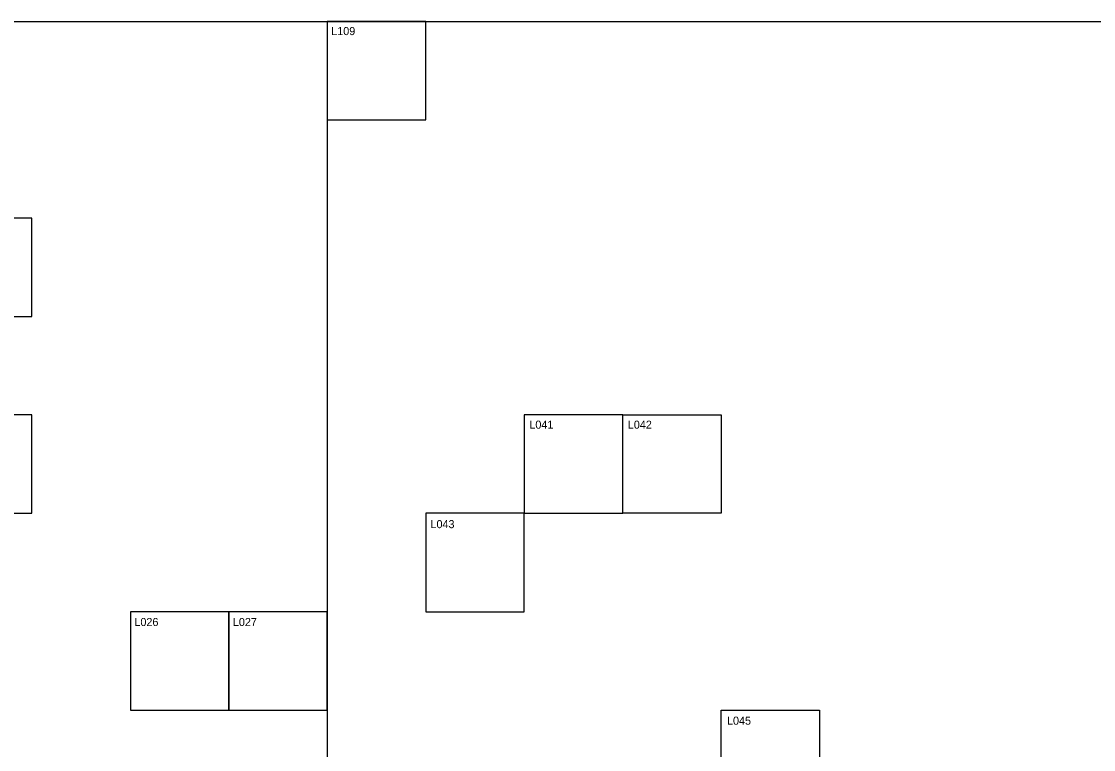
# Model space of a CAD drawing. Extents: x -453 to 184, y -334 to 300.
# Drawn here: x -231.1 to -122.2, y 226 to 300 of the extents above; entities that cross this region are included whole.
import ezdxf

# ---------------------------------------------------------------- set-up
doc = ezdxf.new("R2010")
doc.units = 0
doc.layers.add('Quadrat ID', color=7, linetype='Continuous')
doc.layers.add('Quadrats', color=7, linetype='Continuous')

msp = doc.modelspace()

# ---------------------------------------------------------------- linework, layer by layer
at = {"layer": 'Quadrat ID'}
for p, q in [((-230, 280), (-230, 280)), ((-230, 280), (-230, 280)), ((-230, 280), (-230, 280)), ((-230, 280), (-230, 280)), ((-230, 270), (-230, 270)), ((-230, 270), (-230, 270)), ((-230, 270), (-230, 270)), ((-230, 270), (-230, 270)), ((-230, 260), (-230, 260)), ((-230, 260), (-230, 260)), ((-230, 260), (-230, 260)), ((-230, 260), (-230, 260)), ((-180, 260), (-180, 260)), ((-180, 260), (-180, 260)), ((-180, 260), (-180, 260)), ((-180, 260), (-180, 260)), ((-170, 260), (-170, 260)), ((-170, 260), (-170, 260)), ((-170, 260), (-170, 260)), ((-170, 260), (-170, 260)), ((-170, 260), (-170, 260)), ((-170, 260), (-170, 260)), ((-170, 260), (-170, 260)), ((-170, 260), (-170, 260)), ((-160, 260), (-160, 260)), ((-160, 260), (-160, 260)), ((-160, 260), (-160, 260)), ((-160, 260), (-160, 260)), ((-230, 250), (-230, 250)), ((-230, 250), (-230, 250)), ((-230, 250), (-230, 250)), ((-230, 250), (-230, 250)), ((-190, 250), (-190, 250)), ((-190, 250), (-190, 250)), ((-190, 250), (-190, 250)), ((-190, 250), (-190, 250)), ((-180, 250), (-180, 250)), ((-180, 250), (-180, 250)), ((-180, 250), (-180, 250)), ((-180, 250), (-180, 250)), ((-180, 250), (-180, 250)), ((-180, 250), (-180, 250)), ((-180, 250), (-180, 250)), ((-180, 250), (-180, 250)), ((-170, 250), (-170, 250)), ((-170, 250), (-170, 250)), ((-170, 250), (-170, 250)), ((-170, 250), (-170, 250)), ((-170, 250), (-170, 250)), ((-170, 250), (-170, 250)), ((-170, 250), (-170, 250)), ((-170, 250), (-170, 250)), ((-160, 250), (-160, 250)), ((-160, 250), (-160, 250)), ((-160, 250), (-160, 250)), ((-160, 250), (-160, 250)), ((-220, 240), (-220, 240)), ((-220, 240), (-220, 240)), ((-220, 240), (-220, 240)), ((-220, 240), (-220, 240)), ((-210, 240), (-210, 240)), ((-210, 240), (-210, 240)), ((-210, 240), (-210, 240)), ((-210, 240), (-210, 240)), ((-210, 240), (-210, 240)), ((-210, 240), (-210, 240)), ((-210, 240), (-210, 240)), ((-210, 240), (-210, 240)), ((-200, 240), (-200, 240)), ((-200, 240), (-200, 240)), ((-200, 240), (-200, 240)), ((-200, 240), (-200, 240)), ((-190, 240), (-190, 240)), ((-190, 240), (-190, 240)), ((-190, 240), (-190, 240)), ((-190, 240), (-190, 240)), ((-180, 240), (-180, 240)), ((-180, 240), (-180, 240)), ((-180, 240), (-180, 240)), ((-180, 240), (-180, 240)), ((-220, 230), (-220, 230)), ((-220, 230), (-220, 230)), ((-220, 230), (-220, 230)), ((-220, 230), (-220, 230)), ((-210, 230), (-210, 230)), ((-210, 230), (-210, 230)), ((-210, 230), (-210, 230)), ((-210, 230), (-210, 230)), ((-210, 230), (-210, 230)), ((-210, 230), (-210, 230)), ((-210, 230), (-210, 230)), ((-210, 230), (-210, 230)), ((-200, 230), (-200, 230)), ((-200, 230), (-200, 230)), ((-200, 230), (-200, 230)), ((-200, 230), (-200, 230)), ((-160, 230), (-160, 230)), ((-160, 230), (-160, 230)), ((-160, 230), (-160, 230)), ((-160, 230), (-160, 230)), ((-150, 230), (-150, 230)), ((-150, 230), (-150, 230)), ((-150, 230), (-150, 230)), ((-150, 230), (-150, 230))]:
    msp.add_line(p, q, dxfattribs=at)
at = {"layer": 'Quadrats'}
for points in [[(-300, 300), (-200, 300), (-200, 200), (-300, 200)], [(-200, 300), (-100, 300), (-100, 200)], [(-170, 260), (-160, 260), (-160, 250), (-170, 250)]]:
    msp.add_lwpolyline(points, dxfattribs=at)
for points in [[(-200, 290), (-190, 290), (-190, 300), (-200, 300)], [(-240, 280), (-240, 270), (-230, 270), (-230, 280)], [(-240, 260), (-240, 250), (-230, 250), (-230, 260)], [(-180, 250), (-170, 250), (-170, 260), (-180, 260)], [(-180, 250), (-190, 250), (-190, 240), (-180, 240)], [(-220, 240), (-220, 230), (-210, 230), (-210, 240)], [(-210, 240), (-210, 230), (-200, 230), (-200, 240)], [(-160, 230), (-150, 230), (-150, 220), (-160, 220)]]:
    msp.add_lwpolyline(points, close=True, dxfattribs=at)

# ---------------------------------------------------------------- texts
at = {"layer": 'Quadrat ID'}
for s, p in [('L109', (-199.6, 298.61)), ('L041', (-179.48, 258.6)), ('L042', (-169.48, 258.6)), ('L043', (-189.52, 248.49)), ('L026', (-219.59, 238.54)), ('L027', (-209.59, 238.54)), ('L027', (-209.59, 238.54)), ('L045', (-159.41, 228.51))]:
    msp.add_text(s, height=0.82, dxfattribs=at).set_placement(p)

doc.saveas('drawing.dxf')
